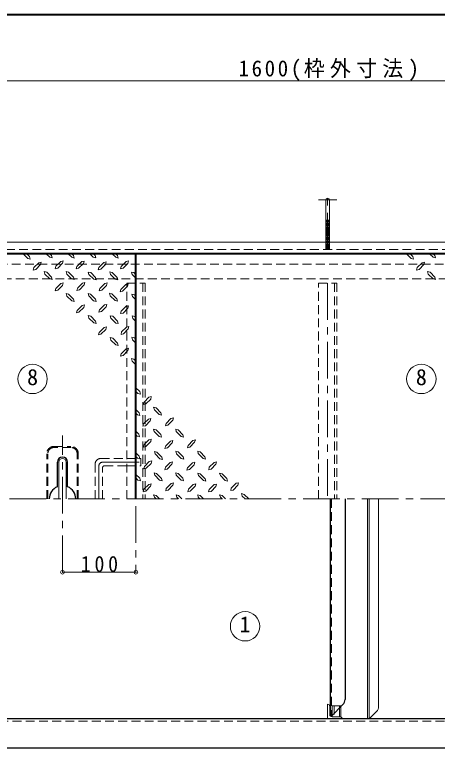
# Model space of a CAD drawing. Units: millimetres at full size, sheet at 1:10; details may follow other scales. Extents: x -2125 to 1925, y -1405 to 1405.
# Drawn here: x -774 to -198, y 405 to 1405 of the extents above; entities that cross this region are included whole.
import ezdxf
from ezdxf.enums import TextEntityAlignment as Align

# ---------------------------------------------------------------- set-up
doc = ezdxf.new("R2010")
doc.units = ezdxf.units.MM
doc.header["$LTSCALE"] = 10
doc.header["$PDMODE"] = 32
doc.header["$PDSIZE"] = 5
doc.linetypes.add('CHAIN1', pattern=[8, 5, -1, 1, -1])
doc.linetypes.add('DASHED1', pattern=[1.8, 1.2, -0.6])
doc.layers.add('0-A', color=4, linetype='Continuous', lineweight=9)
doc.styles.add('ＭＳ ゴシック', font='')
doc.styles.get('ＭＳ ゴシック').set_extended_font_data('MS Gothic')

msp = doc.modelspace()

# ---------------------------------------------------------------- linework, layer by layer
at = {"layer": '0-A', "color": 1, "lineweight": 40}
for p, q in [((1925.2, 1405.02), (-2124.8, 1405.02)), ((-608.8, 745.02), (-608.8, 1079.02))]:
    msp.add_line(p, q, dxfattribs=at)
at = {"layer": '0-A'}
for p, q in [((-1147.8, 1315.02), (452.2, 1315.02)), ((-350.3, 1124.92), (-345.3, 1124.92)), ((-345.3, 1124.05), (-350.3, 1124.46)), ((-345.3, 1123.04), (-350.3, 1123.45)), ((-345.3, 1122.04), (-350.3, 1122.45)), ((-345.3, 1121.04), (-350.3, 1121.45)), ((-345.3, 1120.03), (-350.3, 1120.44)), ((-345.3, 1119.03), (-350.3, 1119.44)), ((-345.3, 1118.03), (-350.3, 1118.44)), ((-345.3, 1117.02), (-350.3, 1117.43)), ((-345.3, 1116.02), (-350.3, 1116.43)), ((-345.3, 1115.02), (-350.3, 1115.43)), ((-345.3, 1114.01), (-350.3, 1114.42)), ((-345.3, 1113.01), (-350.3, 1113.42)), ((-345.3, 1112.01), (-350.3, 1112.42)), ((-345.3, 1111), (-350.3, 1111.41)), ((-345.3, 1110), (-350.3, 1110.41)), ((-345.3, 1109), (-350.3, 1109.41)), ((-345.3, 1107.99), (-350.3, 1108.4)), ((-345.3, 1106.99), (-350.3, 1107.4)), ((-345.3, 1105.99), (-350.3, 1106.4)), ((-345.3, 1104.98), (-350.3, 1105.39)), ((-345.3, 1103.98), (-350.3, 1104.39)), ((-345.3, 1102.98), (-350.3, 1103.39)), ((-345.3, 1101.97), (-350.3, 1102.38)), ((-345.3, 1100.97), (-350.3, 1101.38)), ((-345.3, 1099.97), (-350.3, 1100.38)), ((-345.3, 1098.96), (-350.3, 1099.37)), ((-345.3, 1097.96), (-350.3, 1098.37)), ((-345.3, 1096.96), (-350.3, 1097.37)), ((-345.3, 1095.95), (-350.3, 1096.36)), ((-346.13, 1095.02), (-350.3, 1095.36)), ((-762.4, 1079.02), (-756.06, 1072.82)), ((-757.42, 1079.02), (-753.64, 1075.24)), ((-730.86, 1079.02), (-726.13, 1074.29)), ((-700.93, 1079.02), (-696.21, 1074.29)), ((-692.85, 1073.35), (-696.21, 1074.29)), ((-696, 1079.02), (-693.69, 1076.71)), ((-693.69, 1076.71), (-692.85, 1073.35)), ((-671.36, 1079.02), (-666.91, 1074.4)), ((-663.55, 1073.56), (-666.91, 1074.4)), ((-666.6, 1079.02), (-664.39, 1076.81)), ((-664.39, 1076.81), (-663.55, 1073.56)), ((-640.98, 1079.02), (-636.25, 1074.29)), ((-632.89, 1073.35), (-636.25, 1074.29)), ((-636.15, 1079.02), (-633.84, 1076.71)), ((-633.84, 1076.71), (-632.89, 1073.35)), ((-240.4, 1079.02), (-234.06, 1072.82)), ((-235.42, 1079.02), (-231.64, 1075.24)), ((-208.86, 1079.02), (-204.13, 1074.29)), ((-747.76, 1060.22), (-748.6, 1056.97)), ((-747.76, 1060.22), (-741.04, 1066.94)), ((-745.24, 1057.81), (-738.63, 1064.42)), ((-741.04, 1066.94), (-737.79, 1067.78)), ((-737.79, 1067.78), (-738.63, 1064.42)), ((-717.73, 1062.01), (-718.57, 1058.75)), ((-715.21, 1059.59), (-708.7, 1066.21)), ((-689.28, 1061.69), (-690.22, 1058.44)), ((-689.28, 1061.69), (-682.66, 1068.41)), ((-686.86, 1059.28), (-680.25, 1065.89)), ((-659.25, 1060.43), (-660.09, 1057.18)), ((-659.25, 1060.43), (-652.53, 1067.15)), ((-656.73, 1058.02), (-650.11, 1064.63)), ((-652.53, 1067.15), (-649.27, 1067.99)), ((-649.27, 1067.99), (-650.11, 1064.63)), ((-628.69, 1061.8), (-629.64, 1058.54)), ((-628.69, 1061.8), (-622.08, 1068.52)), ((-626.28, 1059.38), (-619.66, 1066)), ((-622.08, 1068.52), (-618.72, 1069.36)), ((-618.72, 1069.36), (-619.66, 1066)), ((-225.76, 1060.22), (-226.6, 1056.97)), ((-225.76, 1060.22), (-219.04, 1066.94)), ((-223.24, 1057.81), (-216.63, 1064.42)), ((-219.04, 1066.94), (-215.79, 1067.78)), ((-215.79, 1067.78), (-216.63, 1064.42)), ((-745.24, 1057.81), (-748.6, 1056.97)), ((-730.33, 1053.92), (-733.59, 1054.76)), ((-732.75, 1051.4), (-733.59, 1054.76)), ((-732.75, 1051.4), (-726.13, 1044.79)), ((-730.33, 1053.92), (-723.72, 1047.2)), ((-715.21, 1059.59), (-718.57, 1058.75)), ((-703.03, 1051.51), (-703.87, 1054.87)), ((-700.62, 1053.92), (-703.87, 1054.87)), ((-703.03, 1051.51), (-696.42, 1044.89)), ((-700.62, 1053.92), (-693.9, 1047.31)), ((-686.86, 1059.28), (-690.22, 1058.44)), ((-670.38, 1053.4), (-673.74, 1054.24)), ((-672.79, 1050.88), (-673.74, 1054.24)), ((-672.79, 1050.88), (-666.28, 1044.37)), ((-670.38, 1053.4), (-663.76, 1046.78)), ((-656.73, 1058.02), (-660.09, 1057.18)), ((-643.5, 1051.09), (-644.44, 1054.45)), ((-641.08, 1053.5), (-644.44, 1054.45)), ((-643.5, 1051.09), (-636.88, 1044.47)), ((-641.08, 1053.5), (-634.47, 1046.89)), ((-626.28, 1059.38), (-629.64, 1058.54)), ((-611.47, 1053.4), (-614.83, 1054.24)), ((-613.89, 1050.88), (-614.83, 1054.24)), ((-613.89, 1050.88), (-608.8, 1045.79)), ((-611.47, 1053.4), (-608.8, 1050.34)), ((-223.24, 1057.81), (-226.6, 1056.97)), ((-208.33, 1053.92), (-211.59, 1054.76)), ((-210.75, 1051.4), (-211.59, 1054.76)), ((-210.75, 1051.4), (-204.13, 1044.79)), ((-208.33, 1053.92), (-201.72, 1047.2)), ((-693.06, 1044.05), (-696.42, 1044.89)), ((-693.9, 1047.31), (-693.06, 1044.05)), ((-681.51, 1039.12), (-678.25, 1040.06)), ((-678.25, 1040.06), (-679.09, 1036.7)), ((-662.92, 1043.42), (-666.28, 1044.37)), ((-663.76, 1046.78), (-662.92, 1043.42)), ((-633.52, 1043.63), (-636.88, 1044.47)), ((-634.47, 1046.89), (-633.52, 1043.63)), ((-717.73, 1031.77), (-718.68, 1028.51)), ((-717.73, 1031.77), (-711.12, 1038.49)), ((-715.32, 1029.35), (-708.7, 1035.97)), ((-711.12, 1038.49), (-707.86, 1039.33)), ((-707.86, 1039.33), (-708.7, 1035.97)), ((-688.12, 1032.5), (-689.07, 1029.14)), ((-685.71, 1030.09), (-689.07, 1029.14)), ((-688.12, 1032.5), (-681.51, 1039.12)), ((-685.71, 1030.09), (-679.09, 1036.7)), ((-657.88, 1031.77), (-658.72, 1028.51)), ((-657.88, 1031.77), (-651.27, 1038.49)), ((-655.36, 1029.35), (-648.85, 1035.97)), ((-651.27, 1038.49), (-647.91, 1039.33)), ((-647.91, 1039.33), (-648.85, 1035.97)), ((-629.32, 1030.61), (-630.27, 1027.25)), ((-629.32, 1030.61), (-622.71, 1037.23)), ((-626.91, 1028.2), (-620.29, 1034.81)), ((-622.71, 1037.23), (-619.45, 1038.17)), ((-619.45, 1038.17), (-620.29, 1034.81)), ((-715.32, 1029.35), (-718.68, 1028.51)), ((-700.41, 1023.89), (-703.66, 1024.84)), ((-702.82, 1021.48), (-703.66, 1024.84)), ((-702.82, 1021.48), (-696.21, 1014.86)), ((-700.41, 1023.89), (-693.69, 1017.28)), ((-670.59, 1024), (-673.95, 1024.94)), ((-673, 1021.58), (-673.95, 1024.94)), ((-673, 1021.58), (-666.39, 1014.97)), ((-670.59, 1024), (-663.97, 1017.38)), ((-655.36, 1029.35), (-658.72, 1028.51)), ((-641.5, 1024.42), (-644.76, 1025.36)), ((-643.92, 1022), (-644.76, 1025.36)), ((-643.92, 1022), (-637.3, 1015.39)), ((-641.5, 1024.42), (-634.78, 1017.8)), ((-626.91, 1028.2), (-630.27, 1027.25)), ((-610.84, 1023.37), (-614.2, 1024.21)), ((-613.26, 1020.85), (-614.2, 1024.21)), ((-613.26, 1020.85), (-608.8, 1016.39)), ((-610.84, 1023.37), (-608.8, 1021.32)), ((-692.85, 1014.02), (-696.21, 1014.86)), ((-693.69, 1017.28), (-692.85, 1014.02)), ((-663.03, 1014.02), (-666.39, 1014.97)), ((-663.97, 1017.38), (-663.03, 1014.02)), ((-633.94, 1014.44), (-637.3, 1015.39)), ((-634.78, 1017.8), (-633.94, 1014.44)), ((-688.75, 1001.84), (-689.7, 998.48)), ((-686.34, 999.43), (-679.72, 1006.04)), ((-658.3, 1002.68), (-659.25, 999.32)), ((-655.89, 1000.27), (-659.25, 999.32)), ((-658.3, 1002.68), (-651.69, 1009.3)), ((-655.89, 1000.27), (-649.27, 1006.88)), ((-628.9, 1000.79), (-629.74, 997.54)), ((-628.9, 1000.79), (-622.29, 1007.51)), ((-626.38, 998.38), (-619.87, 1004.99)), ((-622.29, 1007.51), (-618.93, 1008.35)), ((-618.93, 1008.35), (-619.87, 1004.99)), ((-686.34, 999.43), (-689.7, 998.48)), ((-672.79, 991.55), (-673.74, 994.91)), ((-670.38, 993.97), (-673.74, 994.91)), ((-672.79, 991.55), (-666.28, 984.94)), ((-670.38, 993.97), (-663.76, 987.35)), ((-640.45, 993.86), (-643.71, 994.7)), ((-642.87, 991.34), (-643.71, 994.7)), ((-642.87, 991.34), (-636.25, 984.73)), ((-640.45, 993.86), (-633.73, 987.14)), ((-626.38, 998.38), (-629.74, 997.54)), ((-612.94, 991.03), (-613.78, 994.39)), ((-610.42, 993.55), (-613.78, 994.39)), ((-612.94, 991.03), (-608.8, 986.88)), ((-610.42, 993.55), (-608.8, 991.92)), ((-662.92, 983.99), (-666.28, 984.94)), ((-663.76, 987.35), (-662.92, 983.99)), ((-632.89, 983.89), (-636.25, 984.73)), ((-633.73, 987.14), (-632.89, 983.89)), ((-621.66, 979.27), (-618.3, 980.11)), ((-618.3, 980.11), (-619.24, 976.75)), ((-658.83, 971.92), (-659.77, 968.56)), ((-658.83, 971.92), (-652.21, 978.53)), ((-656.41, 969.5), (-649.8, 976.12)), ((-628.27, 972.55), (-629.11, 969.29)), ((-625.75, 970.13), (-629.11, 969.29)), ((-628.27, 972.55), (-621.66, 979.27)), ((-625.75, 970.13), (-619.24, 976.75)), ((-656.41, 969.5), (-659.77, 968.56)), ((-640.45, 964.04), (-643.81, 964.88)), ((-642.87, 961.52), (-643.81, 964.88)), ((-642.87, 961.52), (-636.25, 955.01)), ((-640.45, 964.04), (-633.84, 957.43)), ((-613.36, 961.94), (-614.31, 965.3)), ((-610.95, 964.46), (-614.31, 965.3)), ((-613.36, 961.94), (-608.8, 957.19)), ((-610.95, 964.46), (-608.8, 962.31)), ((-632.89, 954.07), (-636.25, 955.01)), ((-633.84, 957.43), (-632.89, 954.07)), ((-622.29, 949.55), (-618.93, 950.5)), ((-618.93, 950.5), (-619.87, 947.14)), ((-628.9, 942.94), (-629.74, 939.58)), ((-626.38, 940.52), (-629.74, 939.58)), ((-628.9, 942.94), (-622.29, 949.55)), ((-626.38, 940.52), (-619.87, 947.14)), ((-613.89, 932.86), (-614.83, 936.22)), ((-611.47, 935.38), (-614.83, 936.22)), ((-613.89, 932.86), (-608.8, 927.56)), ((-611.47, 935.38), (-608.8, 932.7)), ((-603.7, 891.18), (-608.8, 896.47)), ((-606.12, 888.66), (-608.8, 891.34)), ((-603.7, 891.18), (-602.76, 887.82)), ((-606.12, 888.66), (-602.76, 887.82)), ((-591.21, 883.51), (-597.72, 876.9)), ((-588.69, 881.1), (-595.3, 874.48)), ((-591.21, 883.51), (-587.85, 884.46)), ((-588.69, 881.1), (-587.85, 884.46)), ((-598.66, 873.54), (-597.72, 876.9)), ((-595.3, 874.48), (-598.66, 873.54)), ((-604.23, 862.09), (-608.8, 866.84)), ((-606.64, 859.57), (-608.8, 861.73)), ((-604.23, 862.09), (-603.28, 858.73)), ((-584.7, 869.97), (-581.34, 869.02)), ((-583.75, 866.61), (-584.7, 869.97)), ((-577.14, 859.99), (-583.75, 866.61)), ((-574.72, 862.51), (-581.34, 869.02)), ((-574.72, 862.51), (-573.78, 859.15)), ((-606.64, 859.57), (-603.28, 858.73)), ((-591.84, 853.9), (-598.35, 847.29)), ((-589.32, 851.49), (-595.93, 844.77)), ((-591.84, 853.9), (-588.48, 854.74)), ((-589.32, 851.49), (-588.48, 854.74)), ((-577.14, 859.99), (-573.78, 859.15)), ((-561.18, 854.53), (-567.79, 847.92)), ((-558.76, 852.12), (-565.38, 845.5)), ((-561.18, 854.53), (-557.82, 855.48)), ((-558.76, 852.12), (-557.82, 855.48)), ((-599.29, 843.93), (-598.35, 847.29)), ((-595.93, 844.77), (-599.29, 843.93)), ((-584.7, 840.15), (-581.34, 839.31)), ((-583.86, 836.89), (-584.7, 840.15)), ((-554.67, 840.04), (-551.31, 839.1)), ((-553.83, 836.68), (-554.67, 840.04)), ((-604.65, 833.01), (-608.8, 837.16)), ((-607.17, 830.49), (-608.8, 832.12)), ((-607.17, 830.49), (-603.81, 829.65)), ((-604.65, 833.01), (-603.81, 829.65)), ((-577.14, 830.17), (-583.86, 836.89)), ((-574.72, 832.69), (-581.34, 839.31)), ((-577.14, 830.17), (-573.88, 829.33)), ((-574.72, 832.69), (-573.88, 829.33)), ((-547.21, 830.07), (-553.83, 836.68)), ((-544.8, 832.48), (-551.31, 839.1)), ((-547.21, 830.07), (-543.85, 829.12)), ((-544.8, 832.48), (-543.85, 829.12)), ((-591.21, 825.66), (-597.72, 819.04)), ((-588.69, 823.24), (-595.3, 816.52)), ((-591.21, 825.66), (-587.85, 826.5)), ((-588.69, 823.24), (-587.85, 826.5)), ((-561.7, 823.77), (-568.32, 817.15)), ((-559.29, 821.35), (-565.9, 814.74)), ((-561.7, 823.77), (-558.34, 824.71)), ((-559.29, 821.35), (-558.34, 824.71)), ((-531.25, 824.61), (-537.87, 817.99)), ((-531.25, 824.61), (-527.89, 825.55)), ((-528.84, 822.19), (-527.89, 825.55)), ((-598.66, 815.68), (-597.72, 819.04)), ((-595.3, 816.52), (-598.66, 815.68)), ((-554.56, 810.01), (-551.2, 809.07)), ((-553.62, 806.65), (-554.56, 810.01)), ((-524.74, 810.01), (-521.38, 809.17)), ((-523.9, 806.76), (-524.74, 810.01)), ((-604.33, 803.19), (-608.8, 807.65)), ((-606.75, 800.67), (-608.8, 802.72)), ((-606.75, 800.67), (-603.39, 799.83)), ((-604.33, 803.19), (-603.39, 799.83)), ((-583.65, 809.59), (-580.29, 808.65)), ((-582.81, 806.23), (-583.65, 809.59)), ((-576.09, 799.62), (-582.81, 806.23)), ((-573.67, 802.03), (-580.29, 808.65)), ((-573.67, 802.03), (-572.83, 798.67)), ((-547, 800.04), (-553.62, 806.65)), ((-544.59, 802.45), (-551.2, 809.07)), ((-547, 800.04), (-543.64, 799.09)), ((-544.59, 802.45), (-543.64, 799.09)), ((-517.18, 800.14), (-523.9, 806.76)), ((-514.77, 802.56), (-521.38, 809.17)), ((-517.18, 800.14), (-513.93, 799.2)), ((-514.77, 802.56), (-513.93, 799.2)), ((-590.68, 795.84), (-597.3, 789.22)), ((-588.27, 793.42), (-594.88, 786.81)), ((-590.68, 795.84), (-587.32, 796.78)), ((-588.27, 793.42), (-587.32, 796.78)), ((-576.09, 799.62), (-572.83, 798.67)), ((-562.23, 794.68), (-568.74, 788.07)), ((-559.71, 792.27), (-566.32, 785.55)), ((-562.23, 794.68), (-558.87, 795.52)), ((-559.71, 792.27), (-558.87, 795.52)), ((-531.88, 793.95), (-538.5, 787.33)), ((-529.47, 791.53), (-536.08, 784.92)), ((-531.88, 793.95), (-528.52, 794.89)), ((-529.47, 791.53), (-528.52, 794.89)), ((-502.27, 794.68), (-508.89, 788.07)), ((-499.86, 792.27), (-506.47, 785.55)), ((-502.27, 794.68), (-498.91, 795.52)), ((-499.86, 792.27), (-498.91, 795.52)), ((-598.14, 785.86), (-597.3, 789.22)), ((-594.88, 786.81), (-598.14, 785.86)), ((-584.07, 780.4), (-580.71, 779.56)), ((-583.12, 777.15), (-584.07, 780.4)), ((-569.68, 784.71), (-568.74, 788.07)), ((-566.32, 785.55), (-569.68, 784.71)), ((-554.67, 780.61), (-551.31, 779.67)), ((-553.83, 777.25), (-554.67, 780.61)), ((-539.34, 783.97), (-538.5, 787.33)), ((-536.08, 784.92), (-539.34, 783.97)), ((-509.73, 784.71), (-508.89, 788.07)), ((-506.47, 785.55), (-509.73, 784.71)), ((-603.7, 773.16), (-608.8, 778.25)), ((-606.12, 770.64), (-608.8, 773.7)), ((-606.12, 770.64), (-602.76, 769.8)), ((-603.7, 773.16), (-602.76, 769.8)), ((-576.51, 770.53), (-583.12, 777.15)), ((-574.09, 772.95), (-580.71, 779.56)), ((-576.51, 770.53), (-573.15, 769.59)), ((-574.09, 772.95), (-573.15, 769.59)), ((-547.21, 770.64), (-553.83, 777.25)), ((-544.8, 773.16), (-551.31, 779.67)), ((-547.21, 770.64), (-543.85, 769.8)), ((-544.8, 773.16), (-543.85, 769.8)), ((-524.53, 779.98), (-521.17, 779.14)), ((-523.69, 776.73), (-524.53, 779.98)), ((-516.97, 770.11), (-523.69, 776.73)), ((-514.56, 772.53), (-521.17, 779.14)), ((-516.97, 770.11), (-513.72, 769.17)), ((-514.56, 772.53), (-513.72, 769.17)), ((-487.26, 770.11), (-493.87, 776.83)), ((-484.84, 772.63), (-491.46, 779.25)), ((-487.26, 770.11), (-484, 769.27)), ((-484.84, 772.63), (-484, 769.27)), ((-591.31, 764.65), (-597.93, 758.04)), ((-588.9, 762.24), (-595.51, 755.52)), ((-591.31, 764.65), (-587.95, 765.49)), ((-588.9, 762.24), (-587.95, 765.49)), ((-560.86, 766.02), (-567.48, 759.4)), ((-558.34, 763.6), (-565.06, 756.88)), ((-560.86, 766.02), (-557.5, 766.86)), ((-558.34, 763.6), (-557.5, 766.86)), ((-530.73, 764.76), (-537.34, 758.14)), ((-528.31, 762.34), (-534.93, 755.62)), ((-530.73, 764.76), (-527.37, 765.6)), ((-528.31, 762.34), (-527.37, 765.6)), ((-502.38, 764.44), (-508.89, 757.83)), ((-502.38, 764.44), (-499.02, 765.28)), ((-499.86, 762.03), (-499.02, 765.28)), ((-472.35, 766.23), (-478.96, 759.61)), ((-469.83, 763.81), (-476.55, 757.09)), ((-472.35, 766.23), (-468.99, 767.07)), ((-469.83, 763.81), (-468.99, 767.07)), ((-598.87, 754.68), (-597.93, 758.04)), ((-595.51, 755.52), (-598.87, 754.68)), ((-584.7, 750.69), (-581.34, 749.74)), ((-583.75, 747.33), (-584.7, 750.69)), ((-568.32, 756.04), (-567.48, 759.4)), ((-565.06, 756.88), (-568.32, 756.04)), ((-554.04, 750.48), (-550.68, 749.64)), ((-553.2, 747.22), (-554.04, 750.48)), ((-524.74, 750.69), (-521.38, 749.74)), ((-523.9, 747.33), (-524.74, 750.69)), ((-479.8, 756.25), (-478.96, 759.61)), ((-476.55, 757.09), (-479.8, 756.25)), ((-455.19, 745.02), (-461.53, 751.21)), ((-581.44, 745.02), (-583.75, 747.33)), ((-576.61, 745.02), (-581.34, 749.74)), ((-550.99, 745.02), (-553.2, 747.22)), ((-546.24, 745.02), (-550.68, 749.64)), ((-521.59, 745.02), (-523.9, 747.33)), ((-516.66, 745.02), (-521.38, 749.74)), ((-486.73, 745.02), (-491.46, 749.74)), ((-460.17, 745.02), (-463.95, 748.8)), ((-278.3, 462.16), (-278.3, 745.02)), ((-708.8, 645.02), (-608.8, 645.02)), ((-291.3, 445.02), (-281.23, 455.09))]:
    msp.add_line(p, q, dxfattribs=at)
at = {"layer": '0-A', "linetype": 'CHAIN1'}
for p, q in [((-347.8, 1085.02), (-347.8, 1164.92)), ((-360.3, 1152.42), (-335.3, 1152.42)), ((-347.8, 1039.02), (-347.8, 745.02)), ((-708.8, 645.02), (-708.8, 831.52)), ((-659.3, 745.02), (-659.3, 790.02)), ((-654.3, 795.02), (-602.3, 795.02)), ((-1261.13, 745.02), (817.2, 745.02)), ((-608.8, 735.02), (-608.8, 645.02))]:
    msp.add_line(p, q, dxfattribs=at)
at = {"layer": '0-A', "color": 7, "lineweight": 18}
for p, q in [((-350.3, 1152.42), (-350.3, 1095.02)), ((-345.3, 1152.42), (-345.3, 1095.02)), ((452.2, 1095.02), (-1147.8, 1095.02)), ((437.2, 1080.02), (-1132.8, 1080.02)), ((-713.8, 745.02), (-713.8, 795.02)), ((-703.8, 745.02), (-703.8, 795.02)), ((-293.3, 445.02), (-293.3, 745.02)), ((-291.3, 745.02), (-291.3, 445.02)), ((-347.8, 465.02), (-347.8, 445.02)), ((-344.8, 451.02), (-344.8, 462.02)), ((-329.64, 448.02), (-329.64, 461.94)), ((-331.8, 459.78), (-331.8, 448.02)), ((-341.8, 449.78), (-341.8, 448.02)), ((-341.8, 448.02), (-329.64, 448.02))]:
    msp.add_line(p, q, dxfattribs=at)
at = {"layer": '0-A', "linetype": 'DASHED1'}
for p, q in [((-350.3, 1095.02), (-350.3, 1085.02)), ((-345.3, 1093.95), (-350.3, 1094.36)), ((-345.3, 1092.94), (-350.3, 1093.35)), ((-345.3, 1091.94), (-350.3, 1092.35)), ((-345.3, 1090.94), (-350.3, 1091.35)), ((-345.3, 1089.93), (-350.3, 1090.34)), ((-345.3, 1094.95), (-346.13, 1095.02)), ((-345.3, 1095.02), (-345.3, 1085.02)), ((-1127.8, 1085.02), (432.2, 1085.02)), ((-345.3, 1088.93), (-350.3, 1089.34)), ((-345.3, 1087.93), (-350.3, 1088.34)), ((-345.3, 1086.92), (-350.3, 1087.33)), ((-345.3, 1085.92), (-350.3, 1086.33)), ((-346.54, 1085.02), (-350.3, 1085.33)), ((422.2, 1065.02), (-903.2, 1065.02)), ((-898.46, 1045.02), (402.2, 1045.02)), ((-599.3, 1039.02), (-599.3, 745.02)), ((-338.3, 1039.02), (-338.3, 745.02)), ((-621.3, 800.02), (-602.3, 800.02)), ((-602.3, 790.02), (-602.3, 800.02)), ((-621.3, 790.02), (-602.3, 790.02)), ((-338.8, 463.02), (-338.8, 448.02)), ((-331.8, 463.02), (-331.8, 459.78))]:
    msp.add_line(p, q, dxfattribs=at)
at = {"layer": '0-A', "color": 5, "lineweight": 25}
for p, q in [((-906.78, 1079.02), (435.2, 1079.02)), ((-715.8, 761.6), (-715.8, 795.02)), ((-701.8, 761.6), (-701.8, 795.02)), ((-344.05, 449.03), (-344.05, 745.02)), ((-324.05, 745.02), (-324.05, 471.68)), ((-342.55, 449.03), (-326.98, 464.61)), ((402.2, 445.02), (-1097.8, 445.02)), ((-342.55, 449.03), (-344.05, 449.03)), ((432.2, 405.02), (-1127.8, 405.02))]:
    msp.add_line(p, q, dxfattribs=at)
at = {"layer": '0-A', "color": 7, "linetype": 'DASHED1', "lineweight": 18}
for p, q in [((-621.3, 1039.02), (-596.3, 1039.02)), ((-621.3, 745.02), (-621.3, 1039.02)), ((-596.3, 1039.02), (-596.3, 745.02)), ((-360.3, 1039.02), (-335.3, 1039.02)), ((-360.3, 745.02), (-360.3, 1039.02)), ((-335.3, 1039.02), (-335.3, 745.02)), ((-720.3, 816.52), (-697.3, 816.52)), ((-697.3, 815.02), (-720.3, 815.02)), ((-730.3, 745.02), (-730.3, 806.52)), ((-728.8, 745.02), (-728.8, 806.52)), ((-688.8, 745.02), (-688.8, 806.52)), ((-687.3, 745.02), (-687.3, 806.52)), ((-656.8, 800.02), (-621.3, 800.02)), ((-664.3, 745.02), (-664.3, 792.52)), ((-651.8, 790.02), (-621.3, 790.02)), ((-654.3, 745.02), (-654.3, 787.52)), ((-342.55, 745.02), (-342.55, 449.03)), ((-1100.8, 442.02), (405.2, 442.02))]:
    msp.add_line(p, q, dxfattribs=at)
at = {"layer": '0-A'}
for points in [[(-753.64, 1075.24), (-752.7, 1071.88), (-756.06, 1072.82)], [(-726.03, 1079.02), (-723.72, 1076.71), (-722.77, 1073.45), (-726.13, 1074.29)], [(-231.64, 1075.24), (-230.7, 1071.88), (-234.06, 1072.82)], [(-204.03, 1079.02), (-201.72, 1076.71), (-200.77, 1073.45), (-204.13, 1074.29)], [(-717.73, 1062.01), (-711.12, 1068.73), (-707.76, 1069.57), (-708.7, 1066.21)], [(-682.66, 1068.41), (-679.41, 1069.25), (-680.25, 1065.89)], [(-723.72, 1047.2), (-722.77, 1043.95), (-726.13, 1044.79)], [(-201.72, 1047.2), (-200.77, 1043.95), (-204.13, 1044.79)], [(-651.69, 1009.3), (-648.33, 1010.14), (-649.27, 1006.88)], [(-688.75, 1001.84), (-682.14, 1008.46), (-678.88, 1009.4), (-679.72, 1006.04)], [(-652.21, 978.53), (-648.85, 979.37), (-649.8, 976.12)], [(-565.38, 845.5), (-568.74, 844.66), (-567.79, 847.92)], [(-528.84, 822.19), (-535.45, 815.58), (-538.71, 814.63), (-537.87, 817.99)], [(-565.9, 814.74), (-569.26, 813.9), (-568.32, 817.15)], [(-493.87, 776.83), (-494.82, 780.09), (-491.46, 779.25)], [(-499.86, 762.03), (-506.47, 755.31), (-509.83, 754.47), (-508.89, 757.83)], [(-534.93, 755.62), (-538.18, 754.78), (-537.34, 758.14)], [(-491.56, 745.02), (-493.87, 747.33), (-494.82, 750.58), (-491.46, 749.74)], [(-463.95, 748.8), (-464.89, 752.16), (-461.53, 751.21)]]:
    msp.add_lwpolyline(points, dxfattribs=at)
at = {"layer": '0-A', "linetype": 'DASHED1'}
msp.add_lwpolyline([(-329.64, 461.94), (-329.64, 463.02), (-341.8, 463.02), (-341.8, 449.78)], dxfattribs=at)
at = {"layer": '0-A', "color": 7, "lineweight": 18}
for centre in [(-749.52, 908.45), (-220.16, 908.45), (-460.22, 571.33)]:
    msp.add_circle(centre, 20, dxfattribs=at)
for centre, radius, start, end in [((-347.8, 1152.42), 2.5, 0, 180), ((-708.8, 795.02), 5, 0, 180), ((-347.8, 462.02), 3, 0, 90), ((-341.8, 451.02), 3, 180, 270), ((-330.8, 445.02), 3, 0, 90)]:
    msp.add_arc(centre, radius, start, end, dxfattribs=at)
at = {"layer": '0-A', "color": 7, "linetype": 'DASHED1', "lineweight": 18}
for centre, radius, start, end in [((-720.3, 806.52), 10, 90, 180), ((-720.3, 806.52), 8.5, 90, 180), ((-697.3, 806.52), 10, 0, 90), ((-697.3, 806.52), 8.5, 0, 90), ((-656.8, 792.52), 7.5, 90, 180), ((-651.8, 787.52), 2.5, 90, 180)]:
    msp.add_arc(centre, radius, start, end, dxfattribs=at)
at = {"layer": '0-A', "color": 5, "lineweight": 25}
for centre, radius, start, end in [((-708.8, 795.02), 7, 0, 180), ((-708.8, 745.02), 18, 112.88538, 180), ((-708.8, 745.02), 18, 0, 67.11462), ((-334.05, 471.68), 10, 315, 360)]:
    msp.add_arc(centre, radius, start, end, dxfattribs=at)
at = {"layer": '0-A', "linetype": 'CHAIN1'}
msp.add_arc((-654.3, 790.02), 5, 90, 180, dxfattribs=at)
at = {"layer": '0-A'}
msp.add_arc((-288.3, 462.16), 10, 315, 360, dxfattribs=at)
for p in [(-708.8, 645.02), (-608.8, 645.02)]:
    msp.add_point(p, dxfattribs=at)

# ---------------------------------------------------------------- texts
at = {"layer": '0-A', "color": 7, "style": 'ＭＳ ゴシック'}
for s, p in [('8', (-757.02, 893.45)), ('8', (-227.66, 893.45)), ('1', (-467.72, 556.33))]:
    msp.add_text(s, height=21.99, dxfattribs=at).set_placement(p, align=Align.BOTTOM_LEFT)
at = {"layer": '0-A', "color": 7, "char_height": 21.99, "attachment_point": 7, "style": 'ＭＳ ゴシック'}
for s, insert in [('\\T1.25;\\W0.95;1600(枠外寸法)', (-469.05, 1315.02)), ('\\T1.38;\\W0.9;100', (-683.8, 645.02))]:
    msp.add_mtext(s, dxfattribs=dict(at, insert=insert))

doc.saveas('drawing.dxf')
